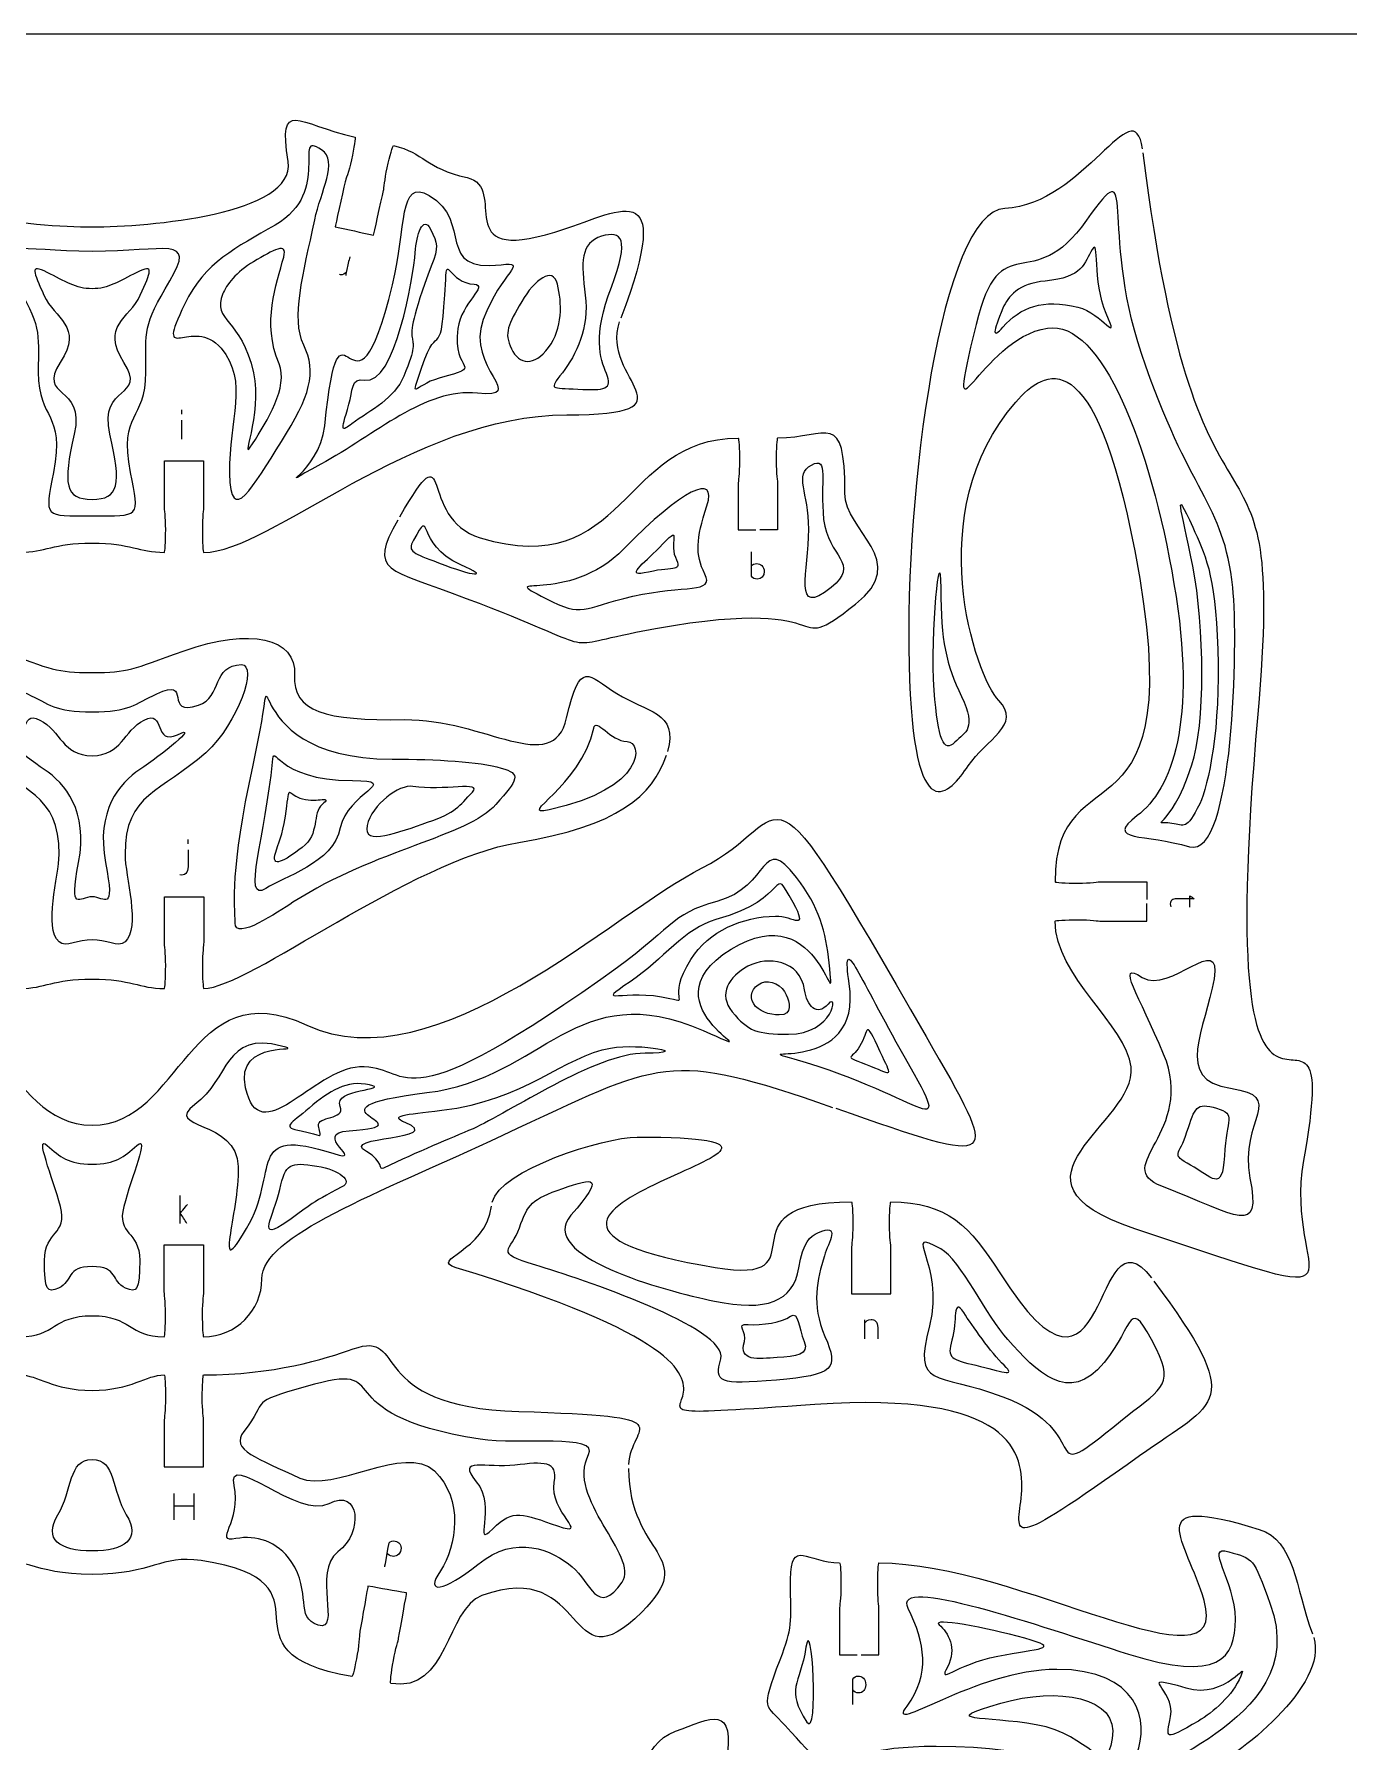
# Model space of a CAD drawing. Extents: x 0 to 300, y 0 to 300.
# Drawn here: x 145.6 to 245.8, y 169.9 to 300.1 of the extents above; entities that cross this region are included whole.
import ezdxf

# ---------------------------------------------------------------- set-up
doc = ezdxf.new("R2010")
doc.units = 0
doc.header["$MEASUREMENT"] = 0
doc.layers.add('DEFAULT', color=7, linetype='CONTINUOUS')

msp = doc.modelspace()

# ---------------------------------------------------------------- linework, layer by layer
at = {"layer": 'DEFAULT', "color": 1}
msp.add_lwpolyline([(294.85, 300.1), (5.15, 300.1)], dxfattribs=at)
at = {"layer": 'DEFAULT', "color": 250}
for points in [[(156.85, 271.14), (156.85, 271.46)], [(156.85, 269.23), (156.85, 270.68)], [(157.32, 238.37), (157.32, 238.7)], [(156.72, 209.43), (156.72, 211.56)], [(156.25, 186.83), (156.25, 188.85)], [(157.75, 188.85), (157.75, 186.83)], [(156.25, 187.91), (157.75, 187.91)]]:
    msp.add_lwpolyline(points, dxfattribs=at)
at = {"layer": 'DEFAULT', "color": 1}
for points, knots in [([(230.08, 291.36), (229.4, 296), (225.69, 287.14), (219.58, 286.81), (214.71, 286.55), (211.95, 265.23), (212.28, 252.03), (212.61, 238.83), (215.43, 242.32), (216.79, 244.31), (218.14, 246.31), (220.91, 247.47), (219.13, 249.29), (217.34, 251.12), (213.1, 263.66), (220.41, 272.04), (222.66, 274.63), (226.39, 276.81), (229.49, 260.7), (234.01, 237.24), (223.41, 245.88), (223.41, 235.48), (223.41, 235.42), (224.2, 235.37), (225.16, 235.37), (226.13, 235.37), (226.74, 235.48), (226.91, 235.48), (228.08, 235.48), (229.25, 235.48), (230.41, 235.48), (230.41, 235.03), (230.41, 234.57), (230.41, 234.12)], [0, 0, 0, 0, 1, 1, 1, 2, 2, 2, 3, 3, 3, 4, 4, 4, 5, 5, 5, 6, 6, 6, 7, 7, 7, 8, 8, 8, 9, 9, 9, 18.92, 18.92, 18.92, 22.75, 22.75, 22.75, 22.75]), ([(109.68, 278.45), (105.45, 289.74), (109.85, 286.49), (114.71, 285.01), (122.88, 282.51), (118.18, 288.44), (121.41, 289.16), (124.65, 289.88), (124.63, 291.06), (127.02, 291.6), (127.07, 291.6), (127.28, 290.85), (127.5, 289.91), (127.7, 288.96), (127.74, 288.35), (127.78, 288.18), (127.97, 287.33), (128.54, 284.77), (128.54, 284.77), (129.52, 284.99), (130.49, 285.2), (131.47, 285.42), (131.47, 285.42), (130.9, 287.98), (130.71, 288.83), (130.67, 289), (130.44, 289.58), (130.23, 290.52), (130.01, 291.46), (129.89, 292.24), (129.94, 292.25), (134.42, 293.25), (135.8, 295.3), (135.06, 290.38), (134.44, 286.35), (145.67, 285.41), (150, 285.41), (154.32, 285.41), (165.55, 286.35), (164.94, 290.38), (164.2, 295.3), (165.58, 293.25), (170.05, 292.25), (170.11, 292.24), (169.98, 291.46), (169.77, 290.52), (169.56, 289.58), (169.33, 289), (169.29, 288.83), (169.1, 287.98), (168.53, 285.42), (168.53, 285.42), (169.51, 285.2), (170.48, 284.99), (171.46, 284.77), (171.46, 284.77), (172.03, 287.33), (172.22, 288.18), (172.26, 288.35), (172.3, 288.96), (172.5, 289.91), (172.71, 290.85), (172.93, 291.6), (172.98, 291.6), (175.36, 291.06), (175.35, 289.88), (178.59, 289.16), (181.82, 288.44), (177.12, 282.51), (185.29, 285.01), (190.15, 286.49), (194.55, 289.74), (190.32, 278.45)], [0, 0, 0, 0, 1, 1, 1, 2, 2, 2, 3, 3, 3, 4, 4, 4, 5, 5, 5, 6, 6, 6, 14.501506, 14.501506, 14.501506, 15.501506, 15.501506, 15.501506, 16.501506, 16.501506, 16.501506, 17.501506, 17.501506, 17.501506, 18.501506, 18.501506, 18.501506, 19.501506, 19.501506, 19.501506, 20.501506, 20.501506, 20.501506, 21.501506, 21.501506, 21.501506, 22.501506, 22.501506, 22.501506, 23.501506, 23.501506, 23.501506, 24.501506, 24.501506, 24.501506, 32.993249, 32.993249, 32.993249, 33.993249, 33.993249, 33.993249, 34.993249, 34.993249, 34.993249, 35.993249, 35.993249, 35.993249, 36.993249, 36.993249, 36.993249, 37.993249, 37.993249, 37.993249, 38.993249, 38.993249, 38.993249, 38.993249]), ([(230.11, 291.06), (234.35, 256.82), (241.1, 273.54), (238.87, 248.26), (235.06, 205.18), (245.68, 232.99), (242.36, 214.23), (240.72, 204.94), (249.06, 202.44), (229.5, 209.02), (218.42, 212.75), (229.65, 216.98), (229.21, 221.36), (228.89, 224.51), (223.41, 228.3), (223.41, 232.47), (223.41, 232.53), (224.2, 232.58), (225.16, 232.58), (226.13, 232.58), (226.74, 232.47), (226.91, 232.47), (228.08, 232.47), (229.25, 232.47), (230.41, 232.47), (230.41, 232.92), (230.41, 233.37), (230.41, 233.82)], [0, 0, 0, 0, 1, 1, 1, 2, 2, 2, 3, 3, 3, 4, 4, 4, 5, 5, 5, 6, 6, 6, 7, 7, 7, 16.92, 16.92, 16.92, 20.75, 20.75, 20.75, 20.75]), ([(109.78, 278.17), (111.29, 273.69), (103.61, 271.08), (113.8, 271.08), (125.58, 271.08), (136.43, 260.58), (141.49, 260.58), (141.55, 260.58), (141.59, 261.37), (141.59, 262.33), (141.59, 263.3), (141.49, 263.91), (141.49, 264.08), (141.49, 264.96), (141.49, 267.58), (141.49, 267.58), (142.49, 267.58), (143.49, 267.58), (144.49, 267.58), (144.49, 266.42), (144.49, 265.25), (144.49, 264.08), (144.49, 263.91), (144.39, 263.3), (144.39, 262.33), (144.39, 261.37), (144.44, 260.59), (144.49, 260.59), (146.48, 260.59), (146.96, 261.3), (150, 261.3), (153.04, 261.3), (153.52, 260.59), (155.51, 260.59), (155.56, 260.59), (155.61, 261.37), (155.61, 262.33), (155.61, 263.3), (155.51, 263.91), (155.51, 264.08), (155.51, 265.25), (155.51, 266.42), (155.51, 267.58), (156.51, 267.58), (157.51, 267.58), (158.5, 267.58), (158.5, 266.42), (158.5, 265.25), (158.5, 264.08), (158.5, 263.91), (158.41, 263.3), (158.41, 262.33), (158.41, 261.37), (158.45, 260.58), (158.5, 260.58), (163.57, 260.58), (174.42, 271.08), (186.2, 271.08), (196.38, 271.08), (188.71, 273.69), (190.22, 278.17)], [0, 0, 0, 0, 1, 1, 1, 2, 2, 2, 3, 3, 3, 4, 4, 4, 5, 5, 5, 13.49, 13.49, 13.49, 23.41, 23.41, 23.41, 24.41, 24.41, 24.41, 25.41, 25.41, 25.41, 26.41, 26.41, 26.41, 27.41, 27.41, 27.41, 28.41, 28.41, 28.41, 29.41, 29.41, 29.41, 39.33, 39.33, 39.33, 47.83, 47.83, 47.83, 57.75, 57.75, 57.75, 58.75, 58.75, 58.75, 59.75, 59.75, 59.75, 60.75, 60.75, 60.75, 61.75, 61.75, 61.75, 61.75]), ([(173.31, 263.05), (171.01, 259.07), (172.51, 259.35), (178.53, 257.08), (189.34, 253.01), (185.3, 253.28), (191.46, 254.5), (208.07, 257.79), (202.47, 252.17), (208.2, 256.64), (212.46, 259.96), (207.39, 262.21), (207.39, 265.11), (207.39, 271.59), (206.08, 269.3), (202.26, 269.3), (202.2, 269.3), (202.15, 268.51), (202.15, 267.55), (202.15, 266.58), (202.26, 265.97), (202.26, 265.8), (202.26, 264.63), (202.26, 263.46), (202.26, 262.3), (201.8, 262.3), (201.35, 262.3), (200.9, 262.3)], [0, 0, 0, 0, 1, 1, 1, 2, 2, 2, 3, 3, 3, 4, 4, 4, 5, 5, 5, 6, 6, 6, 7, 7, 7, 16.92, 16.92, 16.92, 20.76, 20.76, 20.76, 20.76]), ([(173.46, 263.31), (177.59, 270.37), (174.72, 263.17), (179.59, 261.7), (190.69, 258.35), (190.34, 269.3), (199.25, 269.3), (199.31, 269.3), (199.36, 268.51), (199.36, 267.55), (199.36, 266.58), (199.25, 265.97), (199.25, 265.8), (199.25, 264.63), (199.25, 263.46), (199.25, 262.3), (199.7, 262.3), (200.15, 262.3), (200.6, 262.3)], [0, 0, 0, 0, 1, 1, 1, 2, 2, 2, 3, 3, 3, 4, 4, 4, 13.92, 13.92, 13.92, 17.74, 17.74, 17.74, 17.74]), ([(106.13, 245.41), (105.26, 248.42), (107.79, 248.44), (109.99, 249.83), (112.23, 251.24), (112.76, 252.5), (113.82, 247.97), (114.88, 243.43), (120.12, 247.92), (126.18, 247.84), (132.24, 247.76), (134.73, 248.42), (134.56, 251.24), (134.4, 254.06), (137.96, 254.88), (142.99, 253.09), (147.06, 251.64), (147.17, 251.43), (150, 251.43), (152.83, 251.43), (152.94, 251.64), (157.01, 253.09), (162.04, 254.88), (165.61, 254.06), (165.44, 251.24), (165.27, 248.42), (167.77, 247.76), (173.82, 247.84), (179.88, 247.92), (185.12, 243.43), (186.18, 247.97), (187.24, 252.5), (187.77, 251.24), (190.01, 249.83), (192.21, 248.44), (194.75, 248.42), (193.87, 245.41)], [0, 0, 0, 0, 1, 1, 1, 2, 2, 2, 3, 3, 3, 4, 4, 4, 5, 5, 5, 6, 6, 6, 7, 7, 7, 8, 8, 8, 9, 9, 9, 10, 10, 10, 11, 11, 11, 12, 12, 12, 12]), ([(93.27, 218.18), (80.52, 213.74), (80.68, 213.69), (86.41, 223.68), (99.59, 246.63), (96.2, 240.19), (103.5, 236.53), (110.23, 233.16), (123.77, 219.95), (133.62, 224.55), (142.65, 228.77), (143.12, 216.92), (150, 216.92), (156.88, 216.92), (157.34, 228.77), (166.37, 224.55), (176.23, 219.95), (189.76, 233.16), (196.5, 236.53), (203.8, 240.19), (200.4, 246.63), (213.58, 223.68), (219.32, 213.69), (219.48, 213.74), (206.73, 218.18)], [0, 0, 0, 0, 1, 1, 1, 2, 2, 2, 3, 3, 3, 4, 4, 4, 5, 5, 5, 6, 6, 6, 7, 7, 7, 8, 8, 8, 8]), ([(106.22, 245.12), (107.25, 242.04), (109.92, 239.71), (117.46, 238.48), (125.76, 237.13), (138.09, 227.34), (141.49, 227.34), (141.54, 227.34), (141.59, 228.12), (141.59, 229.09), (141.59, 230.06), (141.49, 230.67), (141.49, 230.84), (141.49, 232.01), (141.49, 233.18), (141.49, 234.34), (142.49, 234.34), (143.49, 234.34), (144.49, 234.34), (144.49, 233.18), (144.49, 232.01), (144.49, 230.84), (144.49, 230.67), (144.39, 230.06), (144.39, 229.09), (144.39, 228.12), (144.44, 227.34), (144.49, 227.34), (146.47, 227.34), (146.95, 228.06), (150, 228.06), (153.04, 228.06), (153.53, 227.34), (155.51, 227.34), (155.56, 227.34), (155.61, 228.12), (155.61, 229.09), (155.61, 230.06), (155.51, 230.67), (155.51, 230.84), (155.51, 232.01), (155.51, 233.18), (155.51, 234.34), (156.51, 234.34), (157.51, 234.34), (158.51, 234.34), (158.51, 233.18), (158.51, 232.01), (158.51, 230.84), (158.51, 230.67), (158.41, 230.06), (158.41, 229.09), (158.41, 228.12), (158.46, 227.34), (158.51, 227.34), (161.91, 227.34), (174.24, 237.13), (182.54, 238.48), (190.08, 239.71), (192.75, 242.04), (193.78, 245.12)], [0, 0, 0, 0, 1, 1, 1, 2, 2, 2, 3, 3, 3, 4, 4, 4, 13.93, 13.93, 13.93, 22.43, 22.43, 22.43, 32.36, 32.36, 32.36, 33.36, 33.36, 33.36, 34.36, 34.36, 34.36, 35.36, 35.36, 35.36, 36.36, 36.36, 36.36, 37.36, 37.36, 37.36, 38.36, 38.36, 38.36, 48.29, 48.29, 48.29, 56.79, 56.79, 56.79, 66.72, 66.72, 66.72, 67.72, 67.72, 67.72, 68.72, 68.72, 68.72, 69.72, 69.72, 69.72, 70.72, 70.72, 70.72, 70.72]), ([(93.56, 218.28), (106.2, 222.68), (106.43, 221.88), (118.68, 216.16), (128.44, 211.6), (137.05, 208.51), (137.05, 205.21), (137.05, 202.77), (139.04, 200.79), (141.5, 200.79), (141.55, 200.79), (141.6, 201.57), (141.6, 202.54), (141.6, 203.51), (141.5, 204.12), (141.5, 204.29), (141.5, 205.46), (141.5, 206.62), (141.5, 207.79), (142.5, 207.79), (143.5, 207.79), (144.5, 207.79), (144.5, 206.62), (144.5, 205.46), (144.5, 204.29), (144.5, 204.12), (144.4, 203.51), (144.4, 202.54), (144.4, 201.57), (144.44, 200.79), (144.5, 200.79), (147.25, 200.79), (146.96, 202.39), (150, 202.39), (153.04, 202.39), (152.75, 200.79), (155.5, 200.79), (155.56, 200.79), (155.6, 201.57), (155.6, 202.54), (155.6, 203.51), (155.5, 204.12), (155.5, 204.29), (155.5, 205.46), (155.5, 206.62), (155.5, 207.79), (156.5, 207.79), (157.5, 207.79), (158.5, 207.79), (158.5, 206.62), (158.5, 205.46), (158.5, 204.29), (158.5, 204.12), (158.4, 203.51), (158.4, 202.54), (158.4, 201.57), (158.44, 200.79), (158.5, 200.79), (160.96, 200.79), (162.95, 202.77), (162.95, 205.21), (162.95, 208.51), (171.56, 211.6), (181.32, 216.16), (193.57, 221.88), (193.8, 222.68), (206.44, 218.28)], [0, 0, 0, 0, 1, 1, 1, 2, 2, 2, 3, 3, 3, 4, 4, 4, 5, 5, 5, 14.92, 14.92, 14.92, 23.43, 23.43, 23.43, 33.35, 33.35, 33.35, 34.35, 34.35, 34.35, 35.35, 35.35, 35.35, 36.35, 36.35, 36.35, 37.35, 37.35, 37.35, 38.35, 38.35, 38.35, 39.35, 39.35, 39.35, 49.27, 49.27, 49.27, 57.78, 57.78, 57.78, 67.7, 67.7, 67.7, 68.7, 68.7, 68.7, 69.7, 69.7, 69.7, 70.7, 70.7, 70.7, 71.7, 71.7, 71.7, 72.7, 72.7, 72.7, 72.7]), ([(180.51, 211.05), (181.05, 213.49), (189, 216.01), (191.56, 216.01), (212.65, 216.01), (173.01, 210.15), (197.5, 206.07), (205.97, 204.66), (197.49, 211.07), (207.89, 211.07), (207.95, 211.07), (208, 210.29), (208, 209.32), (208, 208.35), (207.89, 207.74), (207.89, 207.57), (207.89, 206.41), (207.89, 205.24), (207.89, 204.07), (208.89, 204.07), (209.9, 204.07), (210.9, 204.07), (210.9, 205.24), (210.9, 206.41), (210.9, 207.57), (210.9, 207.74), (210.79, 208.35), (210.79, 209.32), (210.79, 210.29), (210.84, 211.07), (210.9, 211.07), (215.2, 211.07), (216.95, 209.2), (219.19, 205.67), (227.65, 192.3), (226.2, 211.22), (230.76, 205.28)], [0, 0, 0, 0, 1, 1, 1, 2, 2, 2, 3, 3, 3, 4, 4, 4, 5, 5, 5, 14.92, 14.92, 14.92, 23.43, 23.43, 23.43, 33.35, 33.35, 33.35, 34.35, 34.35, 34.35, 35.35, 35.35, 35.35, 36.35, 36.35, 36.35, 37.35, 37.35, 37.35, 37.35]), ([(230.95, 205.03), (237.96, 195.56), (235.78, 195.92), (229.86, 191.71), (208.61, 176.6), (235.33, 197.69), (205.11, 195.62), (181.3, 193.99), (211.23, 195.87), (177.76, 206.05), (175.63, 206.7), (179.99, 207.22), (180.46, 210.75)], [0, 0, 0, 0, 1, 1, 1, 2, 2, 2, 3, 3, 3, 4, 4, 4, 4]), ([(109.11, 191.04), (108.97, 194.17), (104.55, 194.69), (117.47, 195.09), (129.42, 195.46), (125.82, 201.39), (130.1, 199.86), (132.28, 199.08), (136.15, 197.88), (141.5, 197.88), (141.55, 197.85), (141.6, 197.08), (141.6, 196.13), (141.6, 195.16), (141.5, 194.56), (141.5, 194.38), (141.5, 193.22), (141.5, 192.05), (141.5, 190.88), (142.5, 190.88), (143.5, 190.88), (144.5, 190.88), (144.5, 192.05), (144.5, 193.22), (144.5, 194.38), (144.5, 194.56), (144.4, 195.16), (144.4, 196.13), (144.4, 197.1), (144.44, 197.88), (144.5, 197.88), (145.88, 197.88), (146.96, 196.7), (150, 196.7), (153.04, 196.7), (154.12, 197.88), (155.5, 197.88), (155.56, 197.88), (155.6, 197.1), (155.6, 196.13), (155.6, 195.16), (155.5, 194.56), (155.5, 194.38), (155.5, 193.22), (155.5, 192.05), (155.5, 190.88), (156.5, 190.88), (157.5, 190.88), (158.5, 190.88), (158.5, 192.05), (158.5, 193.22), (158.5, 194.38), (158.5, 194.56), (158.4, 195.16), (158.4, 196.13), (158.4, 197.08), (158.45, 197.85), (158.5, 197.88), (163.85, 197.88), (167.72, 199.08), (169.9, 199.86), (174.18, 201.39), (170.58, 195.46), (182.53, 195.09), (195.45, 194.69), (191.03, 194.17), (190.89, 191.04)], [0, 0, 0, 0, 1, 1, 1, 2, 2, 2, 3, 3, 3, 4, 4, 4, 5, 5, 5, 14.92, 14.92, 14.92, 23.42, 23.42, 23.42, 33.34, 33.34, 33.34, 34.34, 34.34, 34.34, 35.34, 35.34, 35.34, 36.34, 36.34, 36.34, 37.34, 37.34, 37.34, 38.34, 38.34, 38.34, 39.34, 39.34, 39.34, 49.26, 49.26, 49.26, 57.76, 57.76, 57.76, 67.68, 67.68, 67.68, 68.68, 68.68, 68.68, 69.68, 69.68, 69.68, 70.68, 70.68, 70.68, 71.68, 71.68, 71.68, 72.68, 72.68, 72.68, 72.68]), ([(190.89, 190.74), (190.96, 183.98), (196.3, 184.19), (191.91, 179.8), (186, 173.89), (187.94, 184.03), (179.72, 181.05), (176.98, 180.05), (177.17, 173.59), (172.77, 174.36), (172.71, 174.38), (172.81, 175.15), (172.97, 176.1), (173.14, 177.06), (173.35, 177.64), (173.37, 177.81), (173.53, 178.67), (173.98, 181.26), (173.98, 181.26), (173, 181.43), (172.01, 181.6), (171.03, 181.78), (171.03, 181.78), (170.57, 179.19), (170.42, 178.33), (170.39, 178.16), (170.38, 177.54), (170.22, 176.59), (170.04, 175.64), (169.87, 174.88), (169.81, 174.88), (158.91, 176.8), (169.23, 182.05), (158.31, 183.72), (155.19, 184.19), (154.69, 182.67), (150, 182.67), (145.3, 182.67), (144.81, 184.19), (141.68, 183.72), (130.77, 182.05), (141.08, 176.8), (130.19, 174.88), (130.13, 174.88), (129.95, 175.64), (129.79, 176.59), (129.62, 177.54), (129.61, 178.16), (129.58, 178.33), (129.43, 179.19), (128.97, 181.78), (128.97, 181.78), (127.99, 181.6), (127, 181.43), (126.02, 181.26), (126.02, 181.26), (126.47, 178.67), (126.62, 177.81), (126.65, 177.64), (126.86, 177.06), (127.03, 176.1), (127.19, 175.15), (127.29, 174.38), (127.23, 174.36), (122.83, 173.59), (123.02, 180.05), (120.28, 181.05), (112.06, 184.03), (114.01, 173.89), (108.09, 179.8), (103.7, 184.19), (109.04, 183.98), (109.11, 190.74)], [0, 0, 0, 0, 1, 1, 1, 2, 2, 2, 3, 3, 3, 4, 4, 4, 5, 5, 5, 6, 6, 6, 14.507955, 14.507955, 14.507955, 15.507955, 15.507955, 15.507955, 16.507955, 16.507955, 16.507955, 17.507955, 17.507955, 17.507955, 18.507955, 18.507955, 18.507955, 19.507955, 19.507955, 19.507955, 20.507955, 20.507955, 20.507955, 21.507955, 21.507955, 21.507955, 22.507955, 22.507955, 22.507955, 23.507955, 23.507955, 23.507955, 24.507955, 24.507955, 24.507955, 33.01591, 33.01591, 33.01591, 34.01591, 34.01591, 34.01591, 35.01591, 35.01591, 35.01591, 36.01591, 36.01591, 36.01591, 37.01591, 37.01591, 37.01591, 38.01591, 38.01591, 38.01591, 39.01591, 39.01591, 39.01591, 39.01591]), ([(208.63, 176.55), (209.09, 176.55), (209.54, 176.55), (209.99, 176.55), (209.99, 177.71), (209.99, 178.88), (209.99, 180.05), (209.99, 180.22), (209.89, 180.83), (209.89, 181.8), (209.89, 182.76), (209.93, 183.55), (209.99, 183.55), (220.61, 183.55), (236.87, 173.32), (234.77, 180.69), (233.46, 185.3), (229.71, 188.99), (238.97, 186.1), (241.72, 185.24), (241.71, 181.71), (243.03, 178.15)], [0, 0, 0, 0, 3.83, 3.83, 3.83, 13.75, 13.75, 13.75, 14.75, 14.75, 14.75, 15.75, 15.75, 15.75, 16.75, 16.75, 16.75, 17.75, 17.75, 17.75, 18.75, 18.75, 18.75, 18.75]), ([(243.13, 177.86), (244.27, 174.25), (237.47, 168.85), (234.49, 167.42), (223.01, 161.94), (230.98, 169.55), (214.35, 169.55), (204.12, 169.55), (208.02, 165.44), (202.83, 171.16), (201.36, 172.78), (200.93, 172.19), (202.45, 176.16), (203.45, 178.73), (203.25, 178.77), (203.25, 182.29), (203.25, 185.48), (204.53, 183.55), (206.99, 183.55), (207.04, 183.55), (207.09, 182.76), (207.09, 181.8), (207.09, 180.83), (206.98, 180.22), (206.98, 180.05), (206.98, 178.88), (206.98, 177.71), (206.98, 176.55), (207.43, 176.55), (207.88, 176.55), (208.33, 176.55)], [0, 0, 0, 0, 1, 1, 1, 2, 2, 2, 3, 3, 3, 4, 4, 4, 5, 5, 5, 6, 6, 6, 7, 7, 7, 8, 8, 8, 17.92, 17.92, 17.92, 21.75, 21.75, 21.75, 21.75]), ([(190.42, 162.76), (191.73, 166.32), (191.77, 169.73), (194.47, 170.71), (197.21, 171.7), (199.08, 172.95), (198.33, 168.22), (197.59, 163.49), (208.58, 164.16), (211.52, 164.16), (211.57, 164.16), (211.62, 163.37), (211.62, 162.41), (211.62, 161.44), (211.52, 160.83), (211.52, 160.66), (211.52, 159.49), (211.52, 158.33), (211.52, 157.16), (211.97, 157.16), (212.42, 157.16), (212.87, 157.16)], [0, 0, 0, 0, 1, 1, 1, 2, 2, 2, 3, 3, 3, 4, 4, 4, 5, 5, 5, 14.92, 14.92, 14.92, 18.75, 18.75, 18.75, 18.75])]:
    msp.add_open_spline(points, degree=3, knots=knots, dxfattribs=at)
at = {"layer": 'DEFAULT', "color": 5}
for points, knots in [([(166.97, 285.94), (166.1, 281.72), (165.14, 278.47), (166.14, 276.4), (167.13, 274.32), (166.63, 272.48), (164.44, 269.04), (162.24, 265.61), (160.56, 262.45), (160.48, 266.6), (160.41, 270.75), (161.99, 273.58), (159.83, 276.15), (157.67, 278.72), (154.7, 274.59), (157.06, 279.53), (158.59, 282.73), (160.99, 283.82), (163.96, 285.54), (168.39, 288.13), (165.15, 292.83), (167.49, 291.28), (168.81, 290.4), (167.42, 288.12), (166.97, 285.94)], [0, 0, 0, 0, 1, 1, 1, 2, 2, 2, 3, 3, 3, 4, 4, 4, 5, 5, 5, 6, 6, 6, 7, 7, 7, 8, 8, 8, 8]), ([(217.39, 277.97), (219.26, 285.67), (221.58, 279.92), (225.82, 285.92), (229.84, 291.61), (226.77, 285.39), (230, 275.76), (233.63, 264.93), (236.26, 264.52), (236.96, 257.91), (237.4, 253.76), (237.03, 237.16), (233.67, 238.15), (230.31, 239.15), (227.07, 238.53), (229.68, 240.52), (232.3, 242.51), (234.28, 247.62), (232.48, 258.2), (230.68, 268.78), (226.97, 278.33), (222.83, 277.69), (217.61, 276.88), (214.85, 267.51), (217.39, 277.97)], [0, 0, 0, 0, 1, 1, 1, 2, 2, 2, 3, 3, 3, 4, 4, 4, 5, 5, 5, 6, 6, 6, 7, 7, 7, 8, 8, 8, 8]), ([(167.74, 270.23), (167.36, 266.59), (163.25, 265.07), (167.43, 267.31), (171.6, 269.55), (175.39, 273.16), (179.38, 272.73), (183.36, 272.29), (178.45, 274.66), (179.82, 278.34), (181.19, 282.01), (183.37, 282.79), (181.18, 282.52), (176.08, 281.89), (179.07, 285.87), (175.7, 287.8), (173.36, 289.15), (173.98, 285.4), (172.9, 280.98), (169.81, 268.22), (168.99, 282.46), (167.74, 270.23)], [0, 0, 0, 0, 1, 1, 1, 2, 2, 2, 3, 3, 3, 4, 4, 4, 5, 5, 5, 6, 6, 6, 7, 7, 7, 7]), ([(188.83, 284.69), (190.37, 285.16), (191.02, 284.55), (189.59, 280.82), (188.16, 277.08), (188.72, 275.4), (189.21, 274.22), (189.71, 273.04), (189.09, 272.91), (187.04, 273.04), (184.98, 273.16), (184.79, 272.91), (185.85, 274.28), (186.91, 275.65), (187.91, 277.71), (187.6, 280.2), (187.28, 282.69), (187.21, 284.19), (188.83, 284.69)], [0, 0, 0, 0, 1, 1, 1, 2, 2, 2, 3, 3, 3, 4, 4, 4, 5, 5, 5, 6, 6, 6, 6]), ([(150, 283.53), (155.6, 283.53), (158, 284.78), (155.93, 281.3), (153.85, 277.81), (154.1, 277.48), (154.1, 274.32), (154.1, 270.57), (152.03, 271.37), (152.94, 266.69), (153.62, 263.18), (153.7, 263.37), (150, 263.37), (146.3, 263.37), (146.38, 263.18), (147.06, 266.69), (147.97, 271.37), (145.9, 270.57), (145.9, 274.32), (145.9, 277.48), (146.15, 277.81), (144.07, 281.3), (142, 284.78), (144.4, 283.53), (150, 283.53)], [0, 0, 0, 0, 1, 1, 1, 2, 2, 2, 3, 3, 3, 4, 4, 4, 5, 5, 5, 6, 6, 6, 7, 7, 7, 8, 8, 8, 8]), ([(184.59, 257.08), (180.48, 259.19), (186.17, 256.38), (190.57, 260.89), (194.97, 265.4), (197.7, 266.71), (196.87, 264.13), (196.04, 261.56), (195.96, 260.47), (196.71, 258.94), (197.46, 257.41), (195.21, 258.16), (191.23, 257.24), (187.25, 256.33), (187.49, 255.58), (184.59, 257.08)], [0, 0, 0, 0, 1, 1, 1, 2, 2, 2, 3, 3, 3, 4, 4, 4, 5, 5, 5, 5]), ([(162.28, 244.37), (160.49, 236.22), (160.9, 233.79), (160.9, 232.33), (160.9, 230.93), (164.16, 233.18), (165.31, 233.91), (171.74, 238.02), (178.54, 238.86), (180.79, 241.38), (182.49, 243.29), (182.75, 243.7), (181.19, 244.15), (179.52, 244.63), (176.26, 244.83), (172.87, 244.83), (159.91, 244.83), (164.81, 255.91), (162.28, 244.37)], [0, 0, 0, 0, 1, 1, 1, 2, 2, 2, 3, 3, 3, 4, 4, 4, 5, 5, 5, 6, 6, 6, 6]), ([(150, 231.06), (151.03, 231.06), (152, 230.45), (152.51, 230.89), (153.73, 231.94), (152.51, 235.95), (152.51, 237.56), (152.51, 242.26), (155.29, 242.28), (158.66, 245.32), (161.2, 247.61), (162.61, 252.03), (161.4, 252.03), (159.14, 252.03), (159.93, 249.56), (158.12, 248.94), (155.34, 247.98), (157.73, 251.15), (154.93, 249.81), (153.28, 249.02), (152.84, 248.43), (150, 248.43), (147.15, 248.43), (146.72, 249.02), (145.07, 249.81), (142.26, 251.15), (144.65, 247.98), (141.87, 248.94), (140.07, 249.56), (140.86, 252.03), (138.6, 252.03), (137.39, 252.03), (138.8, 247.61), (141.33, 245.32), (144.71, 242.28), (147.49, 242.26), (147.49, 237.56), (147.49, 235.95), (146.26, 231.94), (147.49, 230.89), (148, 230.45), (148.97, 231.06), (150, 231.06)], [1, 1, 1, 1, 2, 2, 2, 3, 3, 3, 4, 4, 4, 5, 5, 5, 6, 6, 6, 7, 7, 7, 8, 8, 8, 9, 9, 9, 10, 10, 10, 11, 11, 11, 12, 12, 12, 13, 13, 13, 14, 14, 14, 15, 15, 15, 15]), ([(184.85, 240.97), (192.26, 242.55), (192.01, 246.17), (190.78, 246.17), (189.53, 246.17), (188.42, 248.04), (188.24, 247.19), (187.28, 242.71), (182.2, 240.4), (184.85, 240.97)], [0, 0, 0, 0, 1, 1, 1, 2, 2, 2, 3, 3, 3, 3]), ([(196.59, 224.13), (186.79, 228.39), (184.55, 220.51), (175.52, 219.4), (165.06, 218.12), (176.17, 216.9), (169.6, 216.5), (166.62, 216.32), (170.99, 213.94), (168.42, 214.76), (161.6, 216.93), (164.37, 213.39), (161.78, 209.03), (159.18, 204.67), (161.2, 210.15), (161.14, 213.76), (161.08, 217.37), (155.31, 216.62), (157.84, 218.49), (160.46, 220.43), (160.08, 224.11), (164.44, 222.95), (166.62, 222.37), (160.82, 223.63), (161.7, 219.76), (162.8, 214.88), (166.79, 221.16), (170.39, 221.36), (174.43, 221.57), (172.7, 216.71), (188.78, 228.02), (194.44, 232), (194.04, 233.01), (197.62, 233.97), (201.79, 235.1), (200.95, 239.34), (203.7, 235.81), (205.43, 233.6), (205.96, 231.62), (206.19, 229.3), (206.73, 223.85), (205.73, 234.66), (198.72, 230.34), (191.49, 225.89), (202.94, 221.37), (196.59, 224.13)], [1, 1, 1, 1, 2, 2, 2, 3, 3, 3, 4, 4, 4, 5, 5, 5, 6, 6, 6, 7, 7, 7, 8, 8, 8, 9, 9, 9, 10, 10, 10, 11, 11, 11, 12, 12, 12, 13, 13, 13, 14, 14, 14, 15, 15, 15, 16, 16, 16, 16]), ([(203.53, 221.95), (213.77, 219.04), (216.11, 214.71), (211.58, 222.75), (208.33, 228.52), (207.11, 231.86), (207.72, 227.73), (208.8, 220.51), (199.35, 223.13), (203.53, 221.95)], [0, 0, 0, 0, 1, 1, 1, 2, 2, 2, 3, 3, 3, 3]), ([(231.55, 212.26), (237.46, 209.97), (239.15, 208.4), (238.27, 212.88), (237.4, 217.36), (241.14, 219.1), (236.78, 219.73), (232.42, 220.35), (234.9, 224.33), (235.53, 228.07), (236.16, 231.8), (232.17, 226.82), (230.06, 228.19), (227.94, 229.56), (229.85, 226.76), (231.69, 222.34), (234.18, 216.37), (227.63, 213.77), (231.55, 212.26)], [0, 0, 0, 0, 1, 1, 1, 2, 2, 2, 3, 3, 3, 4, 4, 4, 5, 5, 5, 6, 6, 6, 6]), ([(203.88, 206.05), (203.46, 203.44), (201.39, 202.69), (197.46, 203.5), (193.54, 204.31), (183.83, 206.96), (186.51, 210.05), (189.18, 213.15), (188.25, 212.9), (185.88, 212.09), (183.52, 211.28), (183.21, 210.91), (182.58, 209.1), (181.96, 207.3), (180.47, 207.23), (183.83, 206.24), (187.19, 205.24), (198.55, 201.44), (197.93, 199.11), (197.44, 197.3), (197.73, 197.11), (202.17, 197.49), (206.61, 197.87), (206.94, 198.32), (205.87, 200.81), (204.8, 203.3), (205.28, 205.16), (205.83, 206.96), (206.13, 207.97), (207.15, 209.5), (205.33, 208.71), (204.76, 208.46), (204.19, 208), (203.88, 206.05)], [1, 1, 1, 1, 2, 2, 2, 3, 3, 3, 4, 4, 4, 5, 5, 5, 6, 6, 6, 7, 7, 7, 8, 8, 8, 9, 9, 9, 10, 10, 10, 11, 11, 11, 12, 12, 12, 12]), ([(219.81, 200.57), (221.99, 198.15), (224.45, 195.5), (227.16, 198.83), (229.52, 201.72), (228.96, 204.18), (231.14, 199.83), (232.56, 196.99), (231.35, 196.74), (228.4, 194.35), (221.8, 188.99), (226.79, 193.48), (219.44, 196.21), (214.2, 198.17), (212.59, 196.8), (213.84, 201.61), (215.08, 206.42), (211.51, 209.22), (214.71, 207.48), (216.2, 206.67), (218.22, 202.35), (219.81, 200.57)], [0, 0, 0, 0, 1, 1, 1, 2, 2, 2, 3, 3, 3, 4, 4, 4, 5, 5, 5, 6, 6, 6, 7, 7, 7, 7]), ([(179.58, 192.97), (182.53, 192.5), (188.72, 193.42), (187.85, 191.8), (186.09, 188.54), (191.75, 184.01), (190.42, 182.09), (188.51, 179.35), (187.98, 182.11), (186.61, 183.25), (185.1, 184.5), (182.32, 185.83), (179.42, 183.42), (176.81, 181.39), (175.31, 181.07), (176.56, 182.95), (177.8, 184.83), (178.34, 188.44), (176.1, 190.56), (173.86, 192.68), (168.38, 188.85), (165.85, 190.02), (162.64, 191.5), (160.47, 192.16), (161.57, 193.57), (163.52, 196.08), (161.81, 195.71), (166.31, 196.99), (173.6, 199.07), (167.09, 194.96), (179.58, 192.97)], [1, 1, 1, 1, 2, 2, 2, 3, 3, 3, 4, 4, 4, 5, 5, 5, 6, 6, 6, 7, 7, 7, 8, 8, 8, 9, 9, 9, 10, 10, 10, 11, 11, 11, 11]), ([(150, 184.46), (152.48, 184.46), (153.73, 185.34), (152.61, 187.21), (151.49, 189.07), (151.81, 191.44), (150, 191.44), (148.19, 191.44), (148.51, 189.07), (147.39, 187.21), (146.27, 185.34), (147.52, 184.46), (150, 184.46)], [0, 0, 0, 0, 1, 1, 1, 2, 2, 2, 3, 3, 3, 4, 4, 4, 4]), ([(239.82, 180.41), (238.49, 184.07), (238.56, 183.81), (236.66, 184.4), (234.75, 184.98), (237.15, 182.24), (237.16, 179.25), (237.16, 176.26), (235.91, 174.43), (229.02, 176.59), (222.13, 178.75), (210.93, 182.74), (212.22, 180.08), (213.5, 177.42), (213.92, 175.07), (212.13, 172.63), (210.35, 170.2), (217.32, 175.43), (223.55, 175.43), (229.77, 175.43), (230.68, 171.45), (229.61, 168.96), (228.53, 166.47), (232.76, 168.46), (235.66, 170.53), (238.57, 172.61), (241.56, 175.6), (239.82, 180.41)], [1, 1, 1, 1, 2, 2, 2, 3, 3, 3, 4, 4, 4, 5, 5, 5, 6, 6, 6, 7, 7, 7, 8, 8, 8, 9, 9, 9, 10, 10, 10, 10])]:
    msp.add_open_spline(points, degree=3, knots=knots, dxfattribs=at)
at = {"layer": 'DEFAULT', "color": 3}
for points, knots in [([(175.86, 282.42), (176.43, 283.92), (176.35, 284.11), (175.79, 285.23), (175.23, 286.35), (174.73, 284.83), (174.64, 283.44), (174.53, 281.67), (173.06, 273.25), (170.79, 273.73), (169.71, 273.96), (169.88, 272.86), (169.58, 271.88), (168.89, 269.59), (169.05, 269.85), (169.81, 270.4), (171.28, 271.47), (173.07, 272.32), (173.77, 274.03), (175.62, 278.55), (172.9, 274.58), (175.86, 282.42)], [0, 0, 0, 0, 1, 1, 1, 2, 2, 2, 3, 3, 3, 4, 4, 4, 5, 5, 5, 6, 6, 6, 7, 7, 7, 7]), ([(164.61, 283.11), (164.04, 281), (162.94, 278.11), (164.25, 274.97), (164.98, 273.2), (163.34, 270.61), (162.24, 268.87), (161.12, 267.09), (163.01, 271.08), (162.31, 274.28), (161.39, 278.47), (159.11, 278.17), (159.98, 280.32), (160.22, 280.93), (160.99, 281.98), (162.31, 282.75), (163.84, 283.64), (164.94, 284.31), (164.61, 283.11)], [0, 0, 0, 0, 1, 1, 1, 2, 2, 2, 3, 3, 3, 4, 4, 4, 5, 5, 5, 6, 6, 6, 6]), ([(222.67, 281.28), (225.54, 281.51), (225.66, 282.69), (226.24, 283.68), (226.82, 284.68), (226.24, 281.28), (227.32, 278.79), (228.4, 276.3), (227.02, 278.82), (225.16, 279.28), (222.5, 279.95), (220.76, 279.27), (219.44, 277.77), (218.61, 276.84), (218.65, 277.33), (219.44, 279.21), (219.81, 280.09), (220.64, 281.11), (222.67, 281.28)], [0, 0, 0, 0, 1, 1, 1, 2, 2, 2, 3, 3, 3, 4, 4, 4, 5, 5, 5, 6, 6, 6, 6]), ([(150, 280.69), (151.24, 280.69), (152.05, 281.25), (153.42, 281.94), (154.79, 282.62), (154.48, 282), (153.67, 280.2), (152.86, 278.39), (150.63, 277.85), (152.43, 275.07), (154.23, 272.29), (150.49, 273.46), (151.36, 269.61), (152.24, 265.75), (152.06, 264.63), (150, 264.63), (147.94, 264.63), (147.76, 265.75), (148.64, 269.61), (149.51, 273.46), (145.77, 272.29), (147.57, 275.07), (149.37, 277.85), (147.14, 278.39), (146.33, 280.2), (145.52, 282), (145.21, 282.62), (146.58, 281.94), (147.95, 281.25), (148.76, 280.69), (150, 280.69)], [1, 1, 1, 1, 2, 2, 2, 3, 3, 3, 4, 4, 4, 5, 5, 5, 6, 6, 6, 7, 7, 7, 8, 8, 8, 9, 9, 9, 10, 10, 10, 11, 11, 11, 11]), ([(176.96, 281.39), (176.59, 274.56), (176.39, 278.58), (175.14, 274.72), (174.25, 271.94), (174.46, 273.31), (176.45, 273.87), (180.17, 274.9), (177.37, 274.19), (177.88, 277.66), (178.17, 279.64), (180.27, 280.96), (179.13, 281.03), (177.19, 281.15), (177.06, 283.34), (176.96, 281.39)], [0, 0, 0, 0, 1, 1, 1, 2, 2, 2, 3, 3, 3, 4, 4, 4, 5, 5, 5, 5]), ([(182.75, 279.71), (183.72, 281.39), (185.14, 282.45), (185.48, 281.04), (185.83, 279.63), (185.88, 277.67), (184.8, 276.2), (183.72, 274.74), (182.55, 274.89), (181.97, 276.11), (181.38, 277.33), (181.72, 277.94), (182.75, 279.71)], [0, 0, 0, 0, 1, 1, 1, 2, 2, 2, 3, 3, 3, 4, 4, 4, 4]), ([(206.34, 257.91), (208.63, 259.75), (206.08, 260.23), (205.77, 263.1), (205.46, 265.96), (206.21, 267.99), (204.84, 267.25), (203.47, 266.5), (204.64, 265.19), (204.64, 262.36), (204.64, 259.19), (203.35, 255.5), (206.34, 257.91)], [0, 0, 0, 0, 1, 1, 1, 2, 2, 2, 3, 3, 3, 4, 4, 4, 4]), ([(233.91, 262.5), (232.39, 265.83), (232.99, 264.17), (233.91, 259.54), (234.83, 254.91), (234.86, 247.4), (233.85, 244.38), (232.06, 239.06), (230.5, 240.17), (232.31, 239.93), (233.29, 239.8), (233.41, 239.35), (234.44, 241.43), (235.11, 242.8), (236.04, 247.25), (235.82, 253.19), (235.6, 259.13), (234.82, 260.51), (233.91, 262.5)], [0, 0, 0, 0, 1, 1, 1, 2, 2, 2, 3, 3, 3, 4, 4, 4, 5, 5, 5, 6, 6, 6, 6]), ([(174.5, 261.52), (175.99, 264.23), (174.58, 261.2), (178.11, 259.65), (180.44, 258.63), (179.13, 258.74), (176.41, 259.8), (174.47, 260.55), (174.01, 260.61), (174.5, 261.52)], [0, 0, 0, 0, 1, 1, 1, 2, 2, 2, 3, 3, 3, 3]), ([(193.22, 260.94), (192.08, 259.75), (190.44, 258.61), (192.43, 259.09), (194.43, 259.57), (195.01, 259), (194.47, 260.22), (193.93, 261.44), (195.13, 262.93), (193.22, 260.94)], [0, 0, 0, 0, 1, 1, 1, 2, 2, 2, 3, 3, 3, 3]), ([(214.2, 250.07), (214.49, 246.24), (214.92, 245.31), (215.77, 246.11), (216.61, 246.91), (217.44, 247.13), (216.28, 249.6), (215.12, 252.06), (214.7, 253.8), (214.7, 257.87), (214.7, 261.94), (213.87, 254.47), (214.2, 250.07)], [0, 0, 0, 0, 1, 1, 1, 2, 2, 2, 3, 3, 3, 4, 4, 4, 4]), ([(150, 234.33), (150.96, 234.33), (151.77, 233), (151.03, 236.94), (150.28, 240.88), (152.07, 243), (153.64, 244.04), (155.22, 245.08), (158.33, 247.57), (156.51, 246.69), (154.68, 245.82), (155.59, 248.64), (153.97, 247.81), (152.36, 246.98), (152.27, 245.09), (150, 245.09), (147.72, 245.09), (147.64, 246.98), (146.02, 247.81), (144.4, 248.64), (145.32, 245.82), (143.49, 246.69), (141.66, 247.57), (144.78, 245.08), (146.35, 244.04), (147.93, 243), (149.72, 240.88), (148.97, 236.94), (148.22, 233), (149.04, 234.33), (150, 234.33)], [1, 1, 1, 1, 2, 2, 2, 3, 3, 3, 4, 4, 4, 5, 5, 5, 6, 6, 6, 7, 7, 7, 8, 8, 8, 9, 9, 9, 10, 10, 10, 11, 11, 11, 11]), ([(163.75, 244.59), (163.25, 239.14), (161.38, 233.72), (163.25, 234.97), (164.5, 235.81), (168.42, 236.9), (168.92, 239.58), (169.41, 242.25), (173.72, 243.19), (169.85, 243.19), (163.87, 243.19), (163.9, 246.26), (163.75, 244.59)], [0, 0, 0, 0, 1, 1, 1, 2, 2, 2, 3, 3, 3, 4, 4, 4, 4]), ([(164.84, 241.23), (164.55, 238.97), (164.4, 239.05), (164, 237.74), (163.59, 236.43), (164.65, 237.06), (166.02, 238.09), (167.39, 239.11), (166.74, 240.7), (167.55, 241.38), (168.36, 242.07), (167.2, 241.51), (166.05, 241.79), (164.9, 242.07), (165.07, 243.04), (164.84, 241.23)], [0, 0, 0, 0, 1, 1, 1, 2, 2, 2, 3, 3, 3, 4, 4, 4, 5, 5, 5, 5]), ([(179, 242.32), (177.96, 241.24), (177.76, 240.75), (175.58, 240.01), (173.4, 239.27), (170.6, 238.14), (170.97, 239.76), (171.34, 241.38), (173.41, 242.92), (174.46, 242.75), (176.76, 242.38), (179.83, 243.17), (179, 242.32)], [0, 0, 0, 0, 1, 1, 1, 2, 2, 2, 3, 3, 3, 4, 4, 4, 4]), ([(203.44, 233.9), (204.68, 231.63), (203.44, 232.89), (202.1, 232.86), (199.58, 232.81), (197.02, 231.74), (195.65, 229.56), (193.7, 226.44), (195.72, 226.2), (194.05, 226.59), (190.56, 227.4), (188.11, 225.9), (191.02, 227.86), (193.54, 229.56), (195.2, 231.96), (197.56, 232.59), (203.4, 234.15), (201.69, 237.09), (203.44, 233.9)], [0, 0, 0, 0, 1, 1, 1, 2, 2, 2, 3, 3, 3, 4, 4, 4, 5, 5, 5, 6, 6, 6, 6]), ([(203.1, 223.85), (200.7, 223.85), (200.02, 224.08), (198.8, 225.56), (197.71, 226.9), (198.53, 228.26), (200, 229.04), (201.48, 229.82), (203.98, 229.54), (204.31, 227.24), (204.49, 226.02), (205.26, 225.15), (206.11, 226.15), (206.96, 227.14), (206.52, 223.86), (203.1, 223.85)], [0, 0, 0, 0, 1, 1, 1, 2, 2, 2, 3, 3, 3, 4, 4, 4, 5, 5, 5, 5]), ([(200.44, 226.16), (200.77, 225.63), (201.63, 225.32), (202.39, 225.32), (203.49, 225.32), (203.14, 226.32), (202.92, 226.85), (202.62, 227.58), (201.73, 228.08), (201.03, 227.77), (200.28, 227.43), (200.07, 226.76), (200.44, 226.16)], [0, 0, 0, 0, 1, 1, 1, 2, 2, 2, 3, 3, 3, 4, 4, 4, 4]), ([(208.51, 222.91), (209.28, 224.18), (208.85, 225.19), (210.09, 222.5), (211, 220.54), (211.1, 220.72), (209.34, 221.42), (207.1, 222.31), (207.89, 221.87), (208.51, 222.91)], [0, 0, 0, 0, 1, 1, 1, 2, 2, 2, 3, 3, 3, 3]), ([(172.22, 213.64), (174.82, 214.91), (177.3, 215.89), (179.04, 216.65), (181.77, 217.85), (188.36, 222.41), (192.16, 222.41), (195.95, 222.41), (191.81, 223.19), (189.53, 222.8), (186.02, 222.21), (182.98, 218.78), (176.67, 218.06), (173.74, 217.72), (172.64, 217.63), (173.87, 217.12), (177.12, 215.78), (168.72, 216.12), (170.91, 214.91), (172.28, 214.15), (171.82, 213.44), (172.22, 213.64)], [0, 0, 0, 0, 1, 1, 1, 2, 2, 2, 3, 3, 3, 4, 4, 4, 5, 5, 5, 6, 6, 6, 7, 7, 7, 7]), ([(166.55, 218.22), (168.09, 219.53), (169.44, 220.39), (171.15, 219.99), (172.86, 219.59), (168.31, 219.72), (168.91, 218.35), (169.36, 217.32), (167.1, 217.61), (167.26, 216.88), (167.51, 215.72), (167.56, 216.21), (165.95, 216.48), (164.37, 216.75), (165.14, 217.02), (166.55, 218.22)], [0, 0, 0, 0, 1, 1, 1, 2, 2, 2, 3, 3, 3, 4, 4, 4, 5, 5, 5, 5]), ([(233.74, 213.88), (235.32, 213.01), (236.2, 211.68), (236.32, 214.58), (236.45, 217.49), (237.29, 217.72), (235.73, 218.21), (234.17, 218.69), (234.07, 218.27), (233.47, 216.41), (232.88, 214.54), (232.17, 214.74), (233.74, 213.88)], [0, 0, 0, 0, 1, 1, 1, 2, 2, 2, 3, 3, 3, 4, 4, 4, 4]), ([(150, 206.14), (152.02, 206.14), (151.43, 205.01), (152.55, 204.5), (153.42, 204.11), (153.63, 204.3), (153.63, 206.61), (153.63, 208.92), (151.84, 208.49), (152.42, 210.73), (153, 212.97), (154.41, 216.25), (153.42, 215.38), (152.42, 214.51), (151.82, 213.94), (150, 213.94), (148.18, 213.94), (147.58, 214.51), (146.58, 215.38), (145.59, 216.25), (147, 212.97), (147.58, 210.73), (148.16, 208.49), (146.37, 208.92), (146.37, 206.61), (146.37, 204.3), (146.58, 204.11), (147.45, 204.5), (148.57, 205.01), (147.98, 206.14), (150, 206.14)], [1, 1, 1, 1, 2, 2, 2, 3, 3, 3, 4, 4, 4, 5, 5, 5, 6, 6, 6, 7, 7, 7, 8, 8, 8, 9, 9, 9, 10, 10, 10, 11, 11, 11, 11]), ([(169.05, 212.22), (169.92, 212.66), (168.89, 213.51), (167.14, 213.79), (165.06, 214.13), (164.75, 214.01), (164.31, 212.02), (163.88, 210.02), (162.38, 207.81), (164.93, 209.6), (166.25, 210.53), (166.59, 210.97), (169.05, 212.22)], [0, 0, 0, 0, 1, 1, 1, 2, 2, 2, 3, 3, 3, 4, 4, 4, 4]), ([(216.45, 202.63), (217.09, 201.66), (218.51, 199.58), (219.53, 198.61), (220.56, 197.65), (219.25, 198.18), (217.38, 198.61), (215.52, 199.05), (215.14, 199.14), (215.55, 200.54), (215.95, 201.94), (215.6, 203.93), (216.45, 202.63)], [0, 0, 0, 0, 1, 1, 1, 2, 2, 2, 3, 3, 3, 4, 4, 4, 4]), ([(199.74, 200.43), (199.24, 198.86), (200.79, 199.11), (202.23, 199.2), (203.66, 199.3), (204.72, 199.38), (204.28, 200.43), (203.84, 201.48), (203.88, 202.78), (203.25, 202.35), (202.63, 201.91), (201.04, 201.63), (200.02, 201.72), (198.99, 201.82), (199.95, 201.11), (199.74, 200.43)], [0, 0, 0, 0, 1, 1, 1, 2, 2, 2, 3, 3, 3, 4, 4, 4, 5, 5, 5, 5]), ([(165.18, 183.65), (166.78, 181.29), (165.43, 179.36), (167.24, 178.8), (169.04, 178.24), (166.76, 182.86), (168.74, 184.38), (170.72, 185.89), (170.4, 189.32), (168.07, 188.07), (165.74, 186.83), (160.2, 192.22), (160.83, 189.46), (161.45, 186.7), (159.18, 185.06), (160.97, 185.4), (162.5, 185.69), (164.13, 185.22), (165.18, 183.65)], [0, 0, 0, 0, 1, 1, 1, 2, 2, 2, 3, 3, 3, 4, 4, 4, 5, 5, 5, 6, 6, 6, 6]), ([(185.23, 189.69), (184.79, 187.48), (188.14, 185.45), (185.48, 186.37), (182.82, 187.28), (182.15, 187.74), (180.54, 186.14), (178.92, 184.54), (180.9, 187.8), (179.29, 189.74), (177.68, 191.68), (180.09, 190.74), (182.24, 191), (184.4, 191.26), (185.56, 191.35), (185.23, 189.69)], [0, 0, 0, 0, 1, 1, 1, 2, 2, 2, 3, 3, 3, 4, 4, 4, 5, 5, 5, 5]), ([(204.5, 171.41), (202.82, 173.96), (203.97, 174.22), (204.42, 177.11), (204.87, 180), (205.42, 170.02), (204.5, 171.41)], [0, 0, 0, 0, 1, 1, 1, 2, 2, 2, 2]), ([(215.21, 175.61), (215.97, 177.04), (215.25, 178.25), (214.58, 178.83), (213.92, 179.41), (218.15, 178.63), (221.1, 177.8), (224.04, 176.97), (222.14, 177.06), (219.04, 176.44), (215.77, 175.78), (214.45, 174.18), (215.21, 175.61)], [0, 0, 0, 0, 1, 1, 1, 2, 2, 2, 3, 3, 3, 4, 4, 4, 4]), ([(232.22, 171.83), (231.9, 170.17), (231.64, 169.91), (234.34, 171.49), (235.48, 172.16), (236.95, 173.44), (237.57, 174.91), (238.2, 176.39), (236.55, 173.1), (233.38, 174.02), (229.36, 175.2), (232.63, 173.97), (232.22, 171.83)], [0, 0, 0, 0, 1, 1, 1, 2, 2, 2, 3, 3, 3, 4, 4, 4, 4]), ([(219.29, 172.86), (214.24, 171.39), (218.11, 171.9), (221.97, 171.21), (226.21, 170.45), (227.18, 166.97), (227.77, 170.16), (228.36, 173.36), (223.58, 174.1), (219.29, 172.86)], [0, 0, 0, 0, 1, 1, 1, 2, 2, 2, 3, 3, 3, 3])]:
    msp.add_open_spline(points, degree=3, knots=knots, dxfattribs=at)
at = {"layer": 'DEFAULT', "color": 250}
for points, knots in [([(169.64, 283.13), (169.57, 282.8), (169.5, 282.48), (169.42, 282.15), (169.39, 281.99), (169.36, 281.84), (169.34, 281.71)], [0, 0, 0, 0, 2.830183, 2.830183, 2.830183, 3.830183, 3.830183, 3.830183, 3.830183]), ([(169.39, 281.99), (169.28, 281.81), (169.1, 281.73), (168.93, 281.76), (168.9, 281.77), (168.88, 281.78), (168.86, 281.79)], [0, 0, 0, 0, 1, 1, 1, 2, 2, 2, 2]), ([(200.26, 259.56), (200.34, 259.67), (200.51, 259.73), (200.67, 259.73), (200.97, 259.73), (201.24, 259.53), (201.24, 259.13), (201.24, 258.78), (201.01, 258.55), (200.71, 258.55), (200.51, 258.55), (200.36, 258.63), (200.26, 258.77), (200.27, 258.91), (200.26, 260.63), (200.26, 260.63)], [0, 0, 0, 0, 1, 1, 1, 2, 2, 2, 3, 3, 3, 4, 4, 4, 5, 5, 5, 5]), ([(157.32, 237.91), (157.32, 237.48), (157.32, 237.06), (157.32, 236.64), (157.32, 236.39), (157.27, 236.23), (157.15, 236.11), (157.03, 236), (156.84, 235.96), (156.7, 236)], [0, 0, 0, 0, 3.58, 3.58, 3.58, 4.58, 4.58, 4.58, 5.58, 5.58, 5.58, 5.58]), ([(233.68, 233.55), (233.68, 233.76), (233.68, 233.97), (233.68, 234.18), (233.68, 234.26), (233.68, 234.33), (233.68, 234.41), (233.8, 234.33), (233.91, 234.26), (234.03, 234.18), (233.91, 234.18), (233.8, 234.18), (233.68, 234.18), (233.35, 234.18), (233.02, 234.18), (232.69, 234.18), (232.52, 234.18), (232.39, 234.16), (232.31, 234.08), (232.24, 234.02), (232.2, 233.92), (232.2, 233.8), (232.2, 233.69), (232.22, 233.61), (232.24, 233.56)], [0, 0, 0, 0, 1.802, 1.802, 1.802, 2.439, 2.439, 2.439, 3.633944, 3.633944, 3.633944, 4.644944, 4.644944, 4.644944, 7.432944, 7.432944, 7.432944, 8.432944, 8.432944, 8.432944, 9.432944, 9.432944, 9.432944, 10.432944, 10.432944, 10.432944, 10.432944]), ([(157.23, 209.43), (157.06, 209.69), (156.89, 209.96), (156.72, 210.22), (156.76, 210.27), (157.28, 210.88), (157.28, 210.88)], [0, 0, 0, 0, 2.640661, 2.640661, 2.640661, 3.640661, 3.640661, 3.640661, 3.640661]), ([(208.91, 200.62), (208.91, 200.98), (208.91, 201.33), (208.91, 201.68), (208.91, 201.83), (208.91, 201.96), (208.9, 202.08)], [0, 0, 0, 0, 2.992, 2.992, 2.992, 3.992, 3.992, 3.992, 3.992]), ([(208.91, 201.84), (208.98, 201.96), (209.13, 202.11), (209.39, 202.11), (209.62, 202.11), (209.89, 201.98), (209.89, 201.47), (209.89, 201.19), (209.89, 200.91), (209.89, 200.62)], [0, 0, 0, 0, 1, 1, 1, 2, 2, 2, 4.405, 4.405, 4.405, 4.405]), ([(172.31, 183.24), (172.31, 183.24), (172.62, 184.94), (172.64, 185.07), (172.75, 185.19), (172.91, 185.25), (173.11, 185.21), (173.41, 185.16), (173.6, 184.89), (173.54, 184.55), (173.47, 184.15), (173.16, 184), (172.87, 184.05), (172.71, 184.08), (172.55, 184.18), (172.5, 184.3)], [0, 0, 0, 0, 1, 1, 1, 2, 2, 2, 3, 3, 3, 4, 4, 4, 5, 5, 5, 5]), ([(207.99, 172.76), (207.99, 172.76), (208, 174.59), (207.99, 174.69), (208.09, 174.85), (208.22, 174.92), (208.4, 174.92), (208.69, 174.92), (208.98, 174.7), (208.98, 174.26), (208.98, 173.89), (208.76, 173.63), (208.44, 173.63), (208.23, 173.63), (208.08, 173.72), (207.99, 173.86)], [0, 0, 0, 0, 1.003, 1.003, 1.003, 2.006, 2.006, 2.006, 3.009, 3.009, 3.009, 4.012, 4.012, 4.012, 5.015, 5.015, 5.015, 5.015])]:
    msp.add_open_spline(points, degree=3, knots=knots, dxfattribs=at)

doc.saveas('drawing.dxf')
